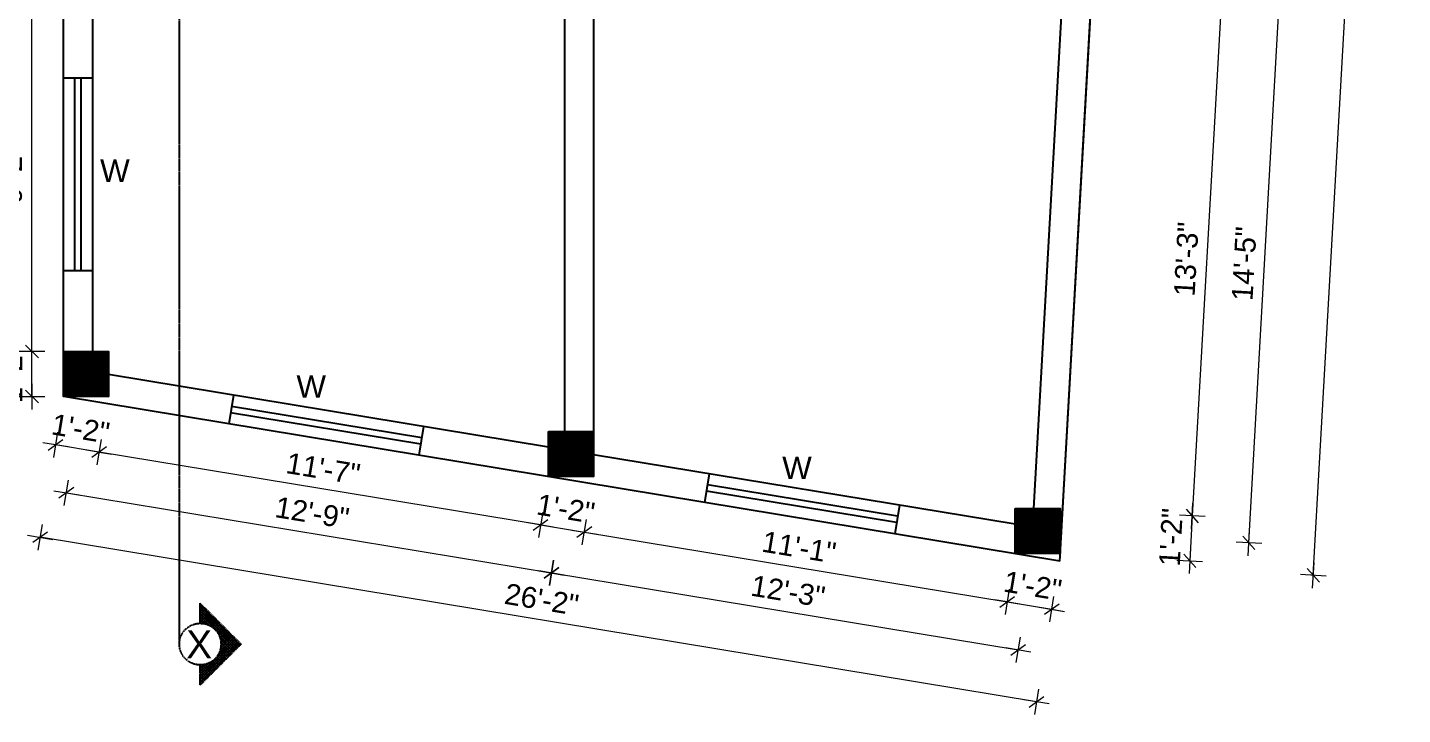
# Model space of a CAD drawing. Header units: inches. Extents: x 8069 to 17410, y -9620 to -7279.
# Drawn here: x 8296.3 to 8724.3, y -7996.6 to -7783 of the extents above; entities that cross this region are included whole.
import ezdxf

# ---------------------------------------------------------------- set-up
doc = ezdxf.new("R2010")
doc.units = ezdxf.units.IN
doc.header["$LTSCALE"] = 0.5
doc.header["$MEASUREMENT"] = 0
doc.header["$PDMODE"] = 66
doc.linetypes.add('CENTERX2', pattern=[4, 2.5, -0.5, 0.5, -0.5])
doc.layers.add('A-Sect-Iden', color=111, linetype='CENTERX2')
for name, color, linetype, lineweight in [('DIM', 180, 'Continuous', 5), ('TEXT', 220, 'Continuous', 9), ('Toilet', 7, 'Continuous', 25)]:
    doc.layers.add(name, color=color, linetype=linetype, lineweight=lineweight)
doc.styles.add('arial', font='arial.ttf')
doc.styles.add('HEADING', font='swissel.ttf')
doc.dimstyles.new('1 96', dxfattribs={"dimtxt": 6.5, "dimasz": 4, "dimexe": 0, "dimexo": 0, "dimgap": 3, "dimtad": 1, "dimdec": 0, "dimzin": 11, "dimdsep": 46, "dimlunit": 3, "dimtxsty": 'arial', "dimblk": 'oblique', "dimcen": 4, "dimse1": 1, "dimse2": 1, "dimclrd": 256, "dimclre": 256, "dimclrt": 256, "dimadec": 0, "dimazin": 0, "dimtfac": 1, "dimtdec": 0, "dimtix": 1, "dimtmove": 0, "dimatfit": 3, "dimldrblk": 'Arrow2', "dimfxl": 1, "dimtolj": 1, "dimtzin": 0, "dimlwd": -1, "dimlwe": 9, "dimarcsym": 0})
pattern_1 = [(45, (-21338.59914, 10911.67543), (-0.08838834765, 0.08838834765), [])]

# ---------------------------------------------------------------- blocks, each defined once
blk = doc.blocks.new('oblique')
at = {"lineweight": 9}
for p, q in [((1, 0), (-1, 0)), ((-0.5, -0.5), (0.5, 0.5)), ((0, 1), (0, -1))]:
    blk.add_line(p, q, dxfattribs=at)
blk = doc.blocks.new('*D757')
at = {"layer": 'Defpoints', "color": 0, "transparency": 16777216}
for p in [(8321.49, -7897.73), (8318.64, -7915.01), (8458.49, -7922.64)]:
    blk.add_point(p, dxfattribs=at)
at = {"layer": 'DIM', "transparency": 16777216}
blk.add_line((8456.01, -7937.67), (8318.64, -7915.01), dxfattribs=at)
at = {"layer": 'DIM', "transparency": 16777216, "xscale": 4, "yscale": 4, "zscale": 4}
for p, rotation in [((8318.64, -7915.01), 170.6334039608077), ((8456.01, -7937.67), 350.6334039608077)]:
    blk.add_blockref('oblique', p, dxfattribs=dict(at, rotation=rotation))
at = {"layer": 'DIM', "transparency": 16777216, "insert": (8388.35, -7920.16), "char_height": 6.5, "attachment_point": 5, "rotation": 350.6334, "style": 'arial'}
blk.add_mtext('\\A1;11\'-7"', dxfattribs=at)
blk = doc.blocks.new('_Oblique')
at = {"color": 0, "linetype": 'ByBlock', "lineweight": -2}
blk.add_line((-0.5, -0.5), (0.5, 0.5), dxfattribs=at)
blk = doc.blocks.new('Arrow2')
for p, q in [((-4.1, 0.75), (-3.08, 0)), ((0, 0), (-4.1, 0.75)), ((-3.08, 0), (-4.1, -0.75)), ((-4.1, -0.75), (0, 0))]:
    blk.add_line(p, q)
blk.add_solid([(-4.1, 0.75), (0, 0), (-3.08, 0), (-4.1, -0.75)])
blk = doc.blocks.new('*D758')
at = {"layer": 'Defpoints', "color": 0, "transparency": 16777216}
for p in [(8307.49, -7897.73), (8321.49, -7897.73), (8305.01, -7912.76)]:
    blk.add_point(p, dxfattribs=at)
at = {"layer": 'DIM', "transparency": 16777216}
for p, q in [((8305.01, -7912.76), (8301.07, -7912.11)), ((8318.64, -7915.01), (8305.01, -7912.76)), ((8318.64, -7915.01), (8322.59, -7915.66))]:
    blk.add_line(p, q, dxfattribs=at)
at = {"layer": 'DIM', "transparency": 16777216, "xscale": 4, "yscale": 4, "zscale": 4}
for p, rotation in [((8305.01, -7912.76), 350.6334039608077), ((8318.64, -7915.01), 170.6334039608077)]:
    blk.add_blockref('oblique', p, dxfattribs=dict(at, rotation=rotation))
at = {"layer": 'DIM', "transparency": 16777216, "insert": (8312.85, -7907.7), "char_height": 6.5, "attachment_point": 5, "rotation": 350.6334, "style": 'arial'}
blk.add_mtext('\\A1;1\'-2"', dxfattribs=at)
blk = doc.blocks.new('*D759')
at = {"layer": 'Defpoints', "color": 0, "transparency": 16777216}
for p in [(8458.49, -7922.64), (8472.49, -7922.64), (8469.64, -7939.91)]:
    blk.add_point(p, dxfattribs=at)
at = {"layer": 'DIM', "transparency": 16777216}
for p, q in [((8456.01, -7937.67), (8452.07, -7937.02)), ((8456.01, -7937.67), (8469.64, -7939.91)), ((8469.64, -7939.91), (8473.59, -7940.57))]:
    blk.add_line(p, q, dxfattribs=at)
at = {"layer": 'DIM', "transparency": 16777216, "xscale": 4, "yscale": 4, "zscale": 4}
for p, rotation in [((8456.01, -7937.67), 350.6334039608077), ((8469.64, -7939.91), 170.6334039608077)]:
    blk.add_blockref('oblique', p, dxfattribs=dict(at, rotation=rotation))
at = {"layer": 'DIM', "transparency": 16777216, "insert": (8463.85, -7932.61), "char_height": 6.5, "attachment_point": 5, "rotation": 350.6334, "style": 'arial'}
blk.add_mtext('\\A1;1\'-2"', dxfattribs=at)
blk = doc.blocks.new('*D738')
at = {"layer": 'Defpoints', "color": 0, "transparency": 16777216}
for p in [(8472.49, -7922.64), (8603.74, -7946.55), (8601.25, -7961.62)]:
    blk.add_point(p, dxfattribs=at)
at = {"layer": 'DIM', "transparency": 16777216}
blk.add_line((8469.64, -7939.91), (8601.25, -7961.62), dxfattribs=at)
at = {"layer": 'DIM', "transparency": 16777216, "xscale": 4, "yscale": 4, "zscale": 4}
for p, rotation in [((8469.64, -7939.91), 170.6334039608077), ((8601.25, -7961.62), 350.6334039608077)]:
    blk.add_blockref('oblique', p, dxfattribs=dict(at, rotation=rotation))
at = {"layer": 'DIM', "transparency": 16777216, "insert": (8536.47, -7944.59), "char_height": 6.5, "attachment_point": 5, "rotation": 350.6334, "style": 'arial'}
blk.add_mtext('\\A1;11\'-1"', dxfattribs=at)
blk = doc.blocks.new('*D740')
at = {"layer": 'Defpoints', "color": 0, "transparency": 16777216}
for p in [(8603.74, -7946.55), (8617.61, -7948.89), (8615.13, -7963.91)]:
    blk.add_point(p, dxfattribs=at)
at = {"layer": 'DIM', "transparency": 16777216}
for p, q in [((8601.25, -7961.62), (8597.3, -7960.97)), ((8601.25, -7961.62), (8615.13, -7963.91)), ((8615.13, -7963.91), (8619.08, -7964.56))]:
    blk.add_line(p, q, dxfattribs=at)
at = {"layer": 'DIM', "transparency": 16777216, "xscale": 4, "yscale": 4, "zscale": 4}
for p, rotation in [((8601.25, -7961.62), 350.6334039608077), ((8615.13, -7963.91), 170.6334039608077)]:
    blk.add_blockref('oblique', p, dxfattribs=dict(at, rotation=rotation))
at = {"layer": 'DIM', "transparency": 16777216, "insert": (8609.21, -7956.59), "char_height": 6.5, "attachment_point": 5, "rotation": 350.6334, "style": 'arial'}
blk.add_mtext('\\A1;1\'-2"', dxfattribs=at)
blk = doc.blocks.new('*D741')
at = {"layer": 'Defpoints', "color": 0, "transparency": 16777216}
for p in [(8314.49, -7890.73), (8465.49, -7915.64), (8459.4, -7952.59)]:
    blk.add_point(p, dxfattribs=at)
at = {"layer": 'DIM', "transparency": 16777216}
blk.add_line((8308.4, -7927.68), (8459.4, -7952.59), dxfattribs=at)
at = {"layer": 'DIM', "transparency": 16777216, "xscale": 4, "yscale": 4, "zscale": 4}
for p, rotation in [((8308.4, -7927.68), 170.6334039608206), ((8459.4, -7952.59), 350.6334039608207)]:
    blk.add_blockref('oblique', p, dxfattribs=dict(at, rotation=rotation))
at = {"layer": 'DIM', "transparency": 16777216, "insert": (8384.92, -7933.9), "char_height": 6.5, "attachment_point": 5, "rotation": 350.6334, "style": 'arial'}
blk.add_mtext('\\A1;12\'-9"', dxfattribs=at)
blk = doc.blocks.new('*D747')
at = {"layer": 'Defpoints', "color": 0, "transparency": 16777216}
for p in [(8465.49, -7915.64), (8610.74, -7939.55), (8604.64, -7976.55)]:
    blk.add_point(p, dxfattribs=at)
at = {"layer": 'DIM', "transparency": 16777216}
blk.add_line((8459.4, -7952.59), (8604.64, -7976.55), dxfattribs=at)
at = {"layer": 'DIM', "transparency": 16777216, "xscale": 4, "yscale": 4, "zscale": 4}
for p, rotation in [((8459.4, -7952.59), 170.6334039608077), ((8604.64, -7976.55), 350.6334039608077)]:
    blk.add_blockref('oblique', p, dxfattribs=dict(at, rotation=rotation))
at = {"layer": 'DIM', "transparency": 16777216, "insert": (8533.04, -7958.33), "char_height": 6.5, "attachment_point": 5, "rotation": 350.6334, "style": 'arial'}
blk.add_mtext('\\A1;12\'-3"', dxfattribs=at)
blk = doc.blocks.new('*D748')
at = {"layer": 'Defpoints', "color": 0, "transparency": 16777216}
for p in [(8307.49, -7897.73), (8300.27, -7941.52), (8617.61, -7948.89)]:
    blk.add_point(p, dxfattribs=at)
at = {"layer": 'DIM', "transparency": 16777216}
blk.add_line((8610.38, -7992.68), (8300.27, -7941.52), dxfattribs=at)
at = {"layer": 'DIM', "transparency": 16777216, "xscale": 4, "yscale": 4, "zscale": 4}
for p, rotation in [((8300.27, -7941.52), 170.6334039608233), ((8610.38, -7992.68), 350.6334039608233)]:
    blk.add_blockref('oblique', p, dxfattribs=dict(at, rotation=rotation))
at = {"layer": 'DIM', "transparency": 16777216, "insert": (8456.35, -7960.87), "char_height": 6.5, "attachment_point": 5, "rotation": 350.6334, "style": 'arial'}
blk.add_mtext('\\A1;26\'-2"', dxfattribs=at)
blk = doc.blocks.new('*D768')
at = {"layer": 'Defpoints', "color": 0, "transparency": 16777216}
for p in [(8297.67, -7883.73), (8307.49, -7883.73), (8307.49, -7897.73)]:
    blk.add_point(p, dxfattribs=at)
at = {"layer": 'DIM', "transparency": 16777216}
for p, q in [((8297.67, -7883.73), (8297.67, -7879.73)), ((8297.67, -7897.73), (8297.67, -7883.73)), ((8297.67, -7897.73), (8297.67, -7901.73))]:
    blk.add_line(p, q, dxfattribs=at)
at = {"layer": 'DIM', "transparency": 16777216, "xscale": 4, "yscale": 4, "zscale": 4}
for p, rotation in [((8297.67, -7883.73), 270), ((8297.67, -7897.73), 90)]:
    blk.add_blockref('oblique', p, dxfattribs=dict(at, rotation=rotation))
at = {"layer": 'DIM', "transparency": 16777216, "insert": (8291.4, -7890.73), "char_height": 6.5, "attachment_point": 5, "rotation": 90, "style": 'arial'}
blk.add_mtext('\\A1;1\'-2"', dxfattribs=at)
blk = doc.blocks.new('*D769')
at = {"layer": 'Defpoints', "color": 0, "transparency": 16777216}
for p in [(8297.67, -7773.6), (8307.49, -7773.6), (8307.49, -7883.73)]:
    blk.add_point(p, dxfattribs=at)
at = {"layer": 'DIM', "transparency": 16777216}
blk.add_line((8297.67, -7883.73), (8297.67, -7773.6), dxfattribs=at)
at = {"layer": 'DIM', "transparency": 16777216, "xscale": 4, "yscale": 4, "zscale": 4}
for p, rotation in [((8297.67, -7773.6), 90), ((8297.67, -7883.73), 270)]:
    blk.add_blockref('oblique', p, dxfattribs=dict(at, rotation=rotation))
at = {"layer": 'DIM', "transparency": 16777216, "insert": (8291.35, -7828.67), "char_height": 6.5, "attachment_point": 5, "rotation": 90, "style": 'arial'}
blk.add_mtext('\\A1;9\'-2"', dxfattribs=at)
blk = doc.blocks.new('*D746')
at = {"layer": 'Defpoints', "color": 0, "transparency": 16777216}
for p in [(8282.07, -7766.6), (8314.49, -7766.6), (8314.49, -7890.73)]:
    blk.add_point(p, dxfattribs=at)
at = {"layer": 'DIM', "transparency": 16777216}
blk.add_line((8282.07, -7890.73), (8282.07, -7766.6), dxfattribs=at)
at = {"layer": 'DIM', "transparency": 16777216, "xscale": 4, "yscale": 4, "zscale": 4}
for p, rotation in [((8282.07, -7766.6), 90), ((8282.07, -7890.73), 270)]:
    blk.add_blockref('oblique', p, dxfattribs=dict(at, rotation=rotation))
at = {"layer": 'DIM', "transparency": 16777216, "insert": (8275.75, -7828.67), "char_height": 6.5, "attachment_point": 5, "rotation": 90, "style": 'arial'}
blk.add_mtext('\\A1;10\'-4"', dxfattribs=at)
blk = doc.blocks.new('*D739')
at = {"layer": 'Defpoints', "color": 0, "transparency": 16777216}
for p in [(8268.48, -7544.32), (8307.49, -7544.32), (8307.49, -7897.73)]:
    blk.add_point(p, dxfattribs=at)
at = {"layer": 'DIM', "transparency": 16777216}
blk.add_line((8268.48, -7897.73), (8268.48, -7544.32), dxfattribs=at)
at = {"layer": 'DIM', "transparency": 16777216, "xscale": 4, "yscale": 4, "zscale": 4}
for p, rotation in [((8268.48, -7544.32), 90), ((8268.48, -7897.73), 270)]:
    blk.add_blockref('oblique', p, dxfattribs=dict(at, rotation=rotation))
at = {"layer": 'DIM', "transparency": 16777216, "insert": (8262.16, -7721.03), "char_height": 6.5, "attachment_point": 5, "rotation": 90, "style": 'arial'}
blk.add_mtext('\\A1;29\'-5"', dxfattribs=at)
blk = doc.blocks.new('*D760')
at = {"layer": 'Defpoints', "color": 0, "transparency": 16777216}
for p in [(8627.49, -7773.57), (8617.74, -7932.55), (8658.86, -7934.86)]:
    blk.add_point(p, dxfattribs=at)
at = {"layer": 'DIM', "transparency": 16777216}
blk.add_line((8667.82, -7775.84), (8658.86, -7934.86), dxfattribs=at)
at = {"layer": 'DIM', "transparency": 16777216, "xscale": 4, "yscale": 4, "zscale": 4}
for p, rotation in [((8667.82, -7775.84), 86.77451339905211), ((8658.86, -7934.86), 266.7745133990521)]:
    blk.add_blockref('oblique', p, dxfattribs=dict(at, rotation=rotation))
at = {"layer": 'DIM', "transparency": 16777216, "insert": (8657.03, -7855), "char_height": 6.5, "attachment_point": 5, "rotation": 86.7745, "style": 'arial'}
blk.add_mtext('\\A1;13\'-3"', dxfattribs=at)
blk = doc.blocks.new('*D761')
at = {"layer": 'Defpoints', "color": 0, "transparency": 16777216}
for p in [(8617.74, -7932.55), (8617.74, -7946.55), (8658.07, -7948.82)]:
    blk.add_point(p, dxfattribs=at)
at = {"layer": 'DIM', "transparency": 16777216}
for p, q in [((8658.86, -7934.86), (8659.08, -7930.87)), ((8658.86, -7934.86), (8658.07, -7948.82)), ((8658.07, -7948.82), (8657.85, -7952.81))]:
    blk.add_line(p, q, dxfattribs=at)
at = {"layer": 'DIM', "transparency": 16777216, "xscale": 4, "yscale": 4, "zscale": 4}
for p, rotation in [((8658.86, -7934.86), 266.7745133990521), ((8658.07, -7948.82), 86.77451339905208)]:
    blk.add_blockref('oblique', p, dxfattribs=dict(at, rotation=rotation))
at = {"layer": 'DIM', "transparency": 16777216, "insert": (8652.21, -7941.49), "char_height": 6.5, "attachment_point": 5, "rotation": 86.7745, "style": 'arial'}
blk.add_mtext('\\A1;1\'-2"', dxfattribs=at)
blk = doc.blocks.new('*D762')
at = {"layer": 'Defpoints', "color": 0, "transparency": 16777216}
for p in [(8620.49, -7766.57), (8686.23, -7770.27), (8610.74, -7939.55)]:
    blk.add_point(p, dxfattribs=at)
at = {"layer": 'DIM', "transparency": 16777216}
blk.add_line((8676.48, -7943.25), (8686.23, -7770.27), dxfattribs=at)
at = {"layer": 'DIM', "transparency": 16777216, "xscale": 4, "yscale": 4, "zscale": 4}
for p, rotation in [((8686.23, -7770.27), 86.77451339904033), ((8676.48, -7943.25), 266.7745133990404)]:
    blk.add_blockref('oblique', p, dxfattribs=dict(at, rotation=rotation))
at = {"layer": 'DIM', "transparency": 16777216, "insert": (8675.05, -7856.41), "char_height": 6.5, "attachment_point": 5, "rotation": 86.7745, "style": 'arial'}
blk.add_mtext('\\A1;14\'-5"', dxfattribs=at)
blk = doc.blocks.new('*D765')
at = {"layer": 'Defpoints', "color": 0, "transparency": 16777216}
for p in [(8641.38, -7526.96), (8720.31, -7531.41), (8617.61, -7948.89)]:
    blk.add_point(p, dxfattribs=at)
at = {"layer": 'DIM', "transparency": 16777216}
blk.add_line((8696.53, -7953.34), (8720.31, -7531.41), dxfattribs=at)
at = {"layer": 'DIM', "transparency": 16777216, "xscale": 4, "yscale": 4, "zscale": 4}
for p, rotation in [((8720.31, -7531.41), 86.77451339904515), ((8696.53, -7953.34), 266.7745133990452)]:
    blk.add_blockref('oblique', p, dxfattribs=dict(at, rotation=rotation))
at = {"layer": 'DIM', "transparency": 16777216, "insert": (8702.11, -7742.02), "char_height": 6.5, "attachment_point": 5, "rotation": 86.7745, "style": 'arial'}
blk.add_mtext('\\A1;35\'-3"', dxfattribs=at)

msp = doc.modelspace()

# ---------------------------------------------------------------- hatches: boundary and pattern name
h = msp.add_hatch()
h.set_pattern_fill('ANSI31', color=256)
h.set_pattern_definition(pattern_1)
h.paths.add_polyline_path([(8321.56, -7667.6), (8307.56, -7667.6), (8307.56, -7681.6), (8321.56, -7681.6)])
h.paths.add_polyline_path([(8321.56, -7544.32), (8307.56, -7544.32), (8307.56, -7558.32), (8321.56, -7558.32)])
h.paths.add_polyline_path([(8472.49, -7536.47), (8458.49, -7536.47), (8458.49, -7550.47), (8472.49, -7550.47)])
h.paths.add_polyline_path([(8640.55, -7527.74), (8626.55, -7527.74), (8626.55, -7541.74), (8640.55, -7541.74), (8640.55, -7541.69)])
h.paths.add_polyline_path([(8632.67, -7667.6), (8618.67, -7667.6), (8618.67, -7681.6), (8632.67, -7681.6)])
h.paths.add_polyline_path([(8627.49, -7759.57), (8613.49, -7759.57), (8613.49, -7773.57), (8627.49, -7773.57)])
h.paths.add_polyline_path([(8472.49, -7667.6), (8458.49, -7667.6), (8458.49, -7681.6), (8472.49, -7681.6)])
h.paths.add_polyline_path([(8472.49, -7759.6), (8458.49, -7759.6), (8458.49, -7773.6), (8472.49, -7773.6)])
h.paths.add_polyline_path([(8321.49, -7759.6), (8307.49, -7759.6), (8307.49, -7773.6), (8321.49, -7773.6)])
h.paths.add_polyline_path([(8321.49, -7883.73), (8307.49, -7883.73), (8307.49, -7897.73), (8321.49, -7897.73)])
h.paths.add_polyline_path([(8472.49, -7908.64), (8458.49, -7908.64), (8458.49, -7922.64), (8472.49, -7922.64)])
h = msp.add_hatch()
h.set_pattern_fill('ANSI31', color=256)
h.set_pattern_definition(pattern_1)
h.paths.add_polyline_path([(8617.74, -7932.55), (8603.74, -7932.55), (8603.74, -7946.55), (8617.74, -7946.55)])
at = {"layer": 'A-Sect-Iden', "ltscale": 0.5}
h = msp.add_hatch(dxfattribs=at)
h.set_pattern_fill('ANSI37', color=2, scale=4.8, angle=359.9886, style=0)
h.set_pattern_definition([(225.0114023, (34268.5236, -2035.3215), (0.424348492, -0.424179628), []), (315.0114023, (34268.5236, -2035.3215), (0.424179628, 0.424348492), [])])
h.paths.add_polyline_path([(8350.05, -7968.26), (8350.05, -7962.02), (8362.76, -7974.74), (8350.05, -7987.45), (8350.05, -7981.22, 1)])

# ---------------------------------------------------------------- linework, layer by layer
at = {"layer": 'A-Sect-Iden', "ltscale": 0.1}
msp.add_line((8343.57, -7974.74), (8343.57, -7478.53), dxfattribs=at)
msp.add_lwpolyline([(8350.05, -7968.26), (8350.05, -7962.03), (8362.76, -7974.74), (8350.05, -7987.45), (8350.05, -7981.22)], dxfattribs=at)
msp.add_circle((8350.05, -7974.74), 6.48, dxfattribs=at)
at = {"layer": 'Toilet'}
for p, q in [((8617.61, -7948.89), (8637.22, -7600.79)), ((8307.49, -7883.73), (8307.49, -7729.6)), ((8472.49, -7729.6), (8472.49, -7908.58)), ((8316.49, -7773.6), (8316.49, -7883.73)), ((8463.49, -7773.6), (8463.49, -7908.64)), ((8609.51, -7932.55), (8618.47, -7773.6)), ((8316.49, -7798.67), (8307.49, -7798.67)), ((8310.99, -7858.67), (8310.99, -7798.67)), ((8312.99, -7858.67), (8312.99, -7798.67)), ((8316.49, -7858.67), (8307.49, -7858.67)), ((8458.49, -7913.52), (8321.49, -7890.92)), ((8617.61, -7948.89), (8307.49, -7897.73)), ((8360.39, -7897.34), (8358.93, -7906.22)), ((8419.02, -7910.56), (8359.82, -7900.79)), ((8418.7, -7912.53), (8359.5, -7902.77)), ((8419.59, -7907.1), (8418.13, -7915.98)), ((8603.74, -7937.48), (8472.49, -7915.83)), ((8508.51, -7921.77), (8507.05, -7930.65)), ((8567.15, -7934.99), (8507.95, -7925.23)), ((8566.82, -7936.96), (8507.62, -7927.2)), ((8567.71, -7931.54), (8566.25, -7940.42))]:
    msp.add_line(p, q, dxfattribs=at)
msp.add_lwpolyline([(8617.61, -7948.89), (8637.22, -7600.79)], dxfattribs=at)
for points in [[(8307.49, -7883.73), (8321.49, -7883.73), (8321.49, -7897.73), (8307.49, -7897.73)], [(8458.49, -7908.64), (8472.49, -7908.64), (8472.49, -7922.64), (8458.49, -7922.64)], [(8603.74, -7932.55), (8617.74, -7932.55), (8617.74, -7946.55), (8603.74, -7946.55)]]:
    msp.add_lwpolyline(points, close=True, dxfattribs=at)

# ---------------------------------------------------------------- texts
at = {"layer": 'A-Sect-Iden', "ltscale": 0.5, "insert": (8349.73, -7974.81), "char_height": 8.64, "width": 27.6731, "attachment_point": 5, "style": 'HEADING'}
msp.add_mtext('{\\fArial|b0|i0|c0|p34;X}', dxfattribs=at)
at = {"layer": 'TEXT', "char_height": 7, "width": 65, "attachment_point": 5, "style": 'arial'}
for insert in [(8323.51, -7827.49), (8384.62, -7894.59), (8535.82, -7919.91)]:
    msp.add_mtext('W', dxfattribs=dict(at, insert=insert))

# ---------------------------------------------------------------- dimensions: what is measured, and where the dimension line sits
at = {"layer": 'DIM'}
for p1, p2, distance, picture, middle in [((8617.61, -7948.89), (8641.38, -7526.96), -79.05, '*D765', (8702.11, -7742.02)), ((8610.74, -7939.55), (8620.49, -7766.57), -65.85, '*D762', (8675.05, -7856.41)), ((8314.49, -7890.73), (8465.49, -7915.64), -37.45, '*D741', (8384.92, -7933.9)), ((8617.61, -7948.89), (8307.49, -7897.73), 44.38, '*D748', (8456.35, -7960.87))]:
    dim = msp.add_aligned_dim(p1=p1, p2=p2, distance=distance, dimstyle='1 96', override={"dimtmove": 1}, dxfattribs=at)
    dim.commit()
    dim.dimension.update_dxf_attribs({"geometry": picture, "text_midpoint": middle})
for base, p1, p2, angle, picture, middle in [((8268.48, -7544.32), (8307.49, -7897.73), (8307.49, -7544.32), 90, '*D739', (8262.16, -7721.03)), ((8282.07, -7766.6), (8314.49, -7890.73), (8314.49, -7766.6), 90, '*D746', (8275.75, -7828.67)), ((8297.67, -7773.6), (8307.49, -7883.73), (8307.49, -7773.6), 90, '*D769', (8291.35, -7828.67)), ((8658.86, -7934.86), (8627.49, -7773.57), (8617.74, -7932.55), 266.7745, '*D760', (8657.03, -7855)), ((8297.67, -7883.73), (8307.49, -7897.73), (8307.49, -7883.73), 90, '*D768', (8291.4, -7890.73)), ((8305.01, -7912.76), (8321.49, -7897.73), (8307.49, -7897.73), 170.6334, '*D758', (8312.85, -7907.7)), ((8318.64, -7915.01), (8458.49, -7922.64), (8321.49, -7897.73), 170.6334, '*D757', (8388.35, -7920.16)), ((8604.64, -7976.55), (8465.49, -7915.64), (8610.74, -7939.55), 170.6334, '*D747', (8533.04, -7958.33)), ((8469.64, -7939.91), (8458.49, -7922.64), (8472.49, -7922.64), 170.6334, '*D759', (8463.85, -7932.61)), ((8601.25, -7961.62), (8472.49, -7922.64), (8603.74, -7946.55), 170.6334, '*D738', (8536.47, -7944.59)), ((8658.07, -7948.82), (8617.74, -7932.55), (8617.74, -7946.55), 266.7745, '*D761', (8652.21, -7941.49)), ((8615.13, -7963.91), (8603.74, -7946.55), (8617.61, -7948.89), 170.6334, '*D740', (8609.21, -7956.59))]:
    dim = msp.add_linear_dim(base=base, p1=p1, p2=p2, angle=angle, dimstyle='1 96', override={"dimtmove": 1}, dxfattribs=at)
    dim.commit()
    dim.dimension.update_dxf_attribs({"geometry": picture, "text_midpoint": middle})

doc.saveas('drawing.dxf')
